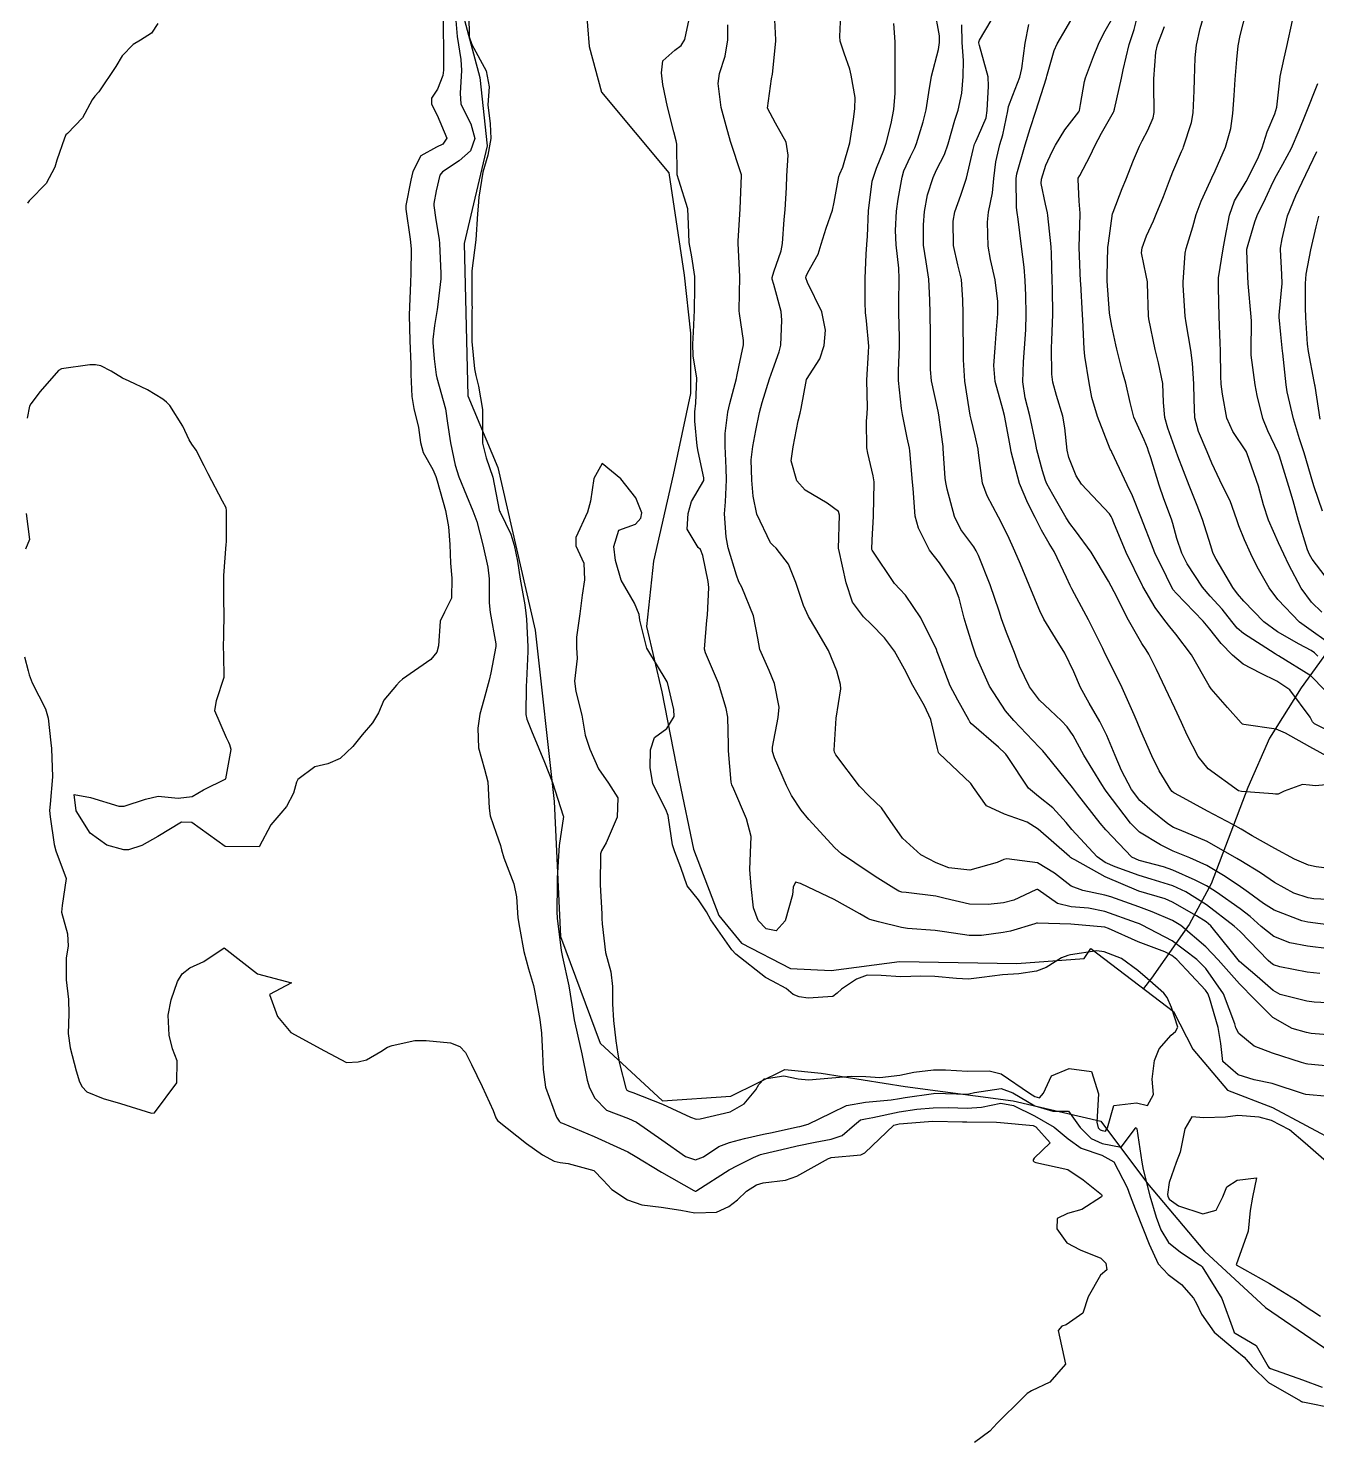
# Model space of a CAD drawing. Header units: metres. Extents: x 292545 to 299085, y 7450245 to 7463078.
# Drawn here: x 296220.5 to 296296.6, y 7461694 to 7461777.4 of the extents above; entities that cross this region are included whole.
import ezdxf

# ---------------------------------------------------------------- set-up
doc = ezdxf.new("R2010")
doc.units = ezdxf.units.M
for name, color, linetype in [('Curvas de Nivel 1m', 11, 'Continuous'), ('Curvas de Nivel 5m', 15, 'Continuous'), ('Hidrografia', 140, 'Continuous'), ('Vias Primárias', 230, 'Continuous')]:
    doc.layers.add(name, color=color, linetype=linetype)

msp = doc.modelspace()

# ---------------------------------------------------------------- linework, layer by layer
at = {"layer": 'Curvas de Nivel 1m', "flags": 128}
for points, elevation in [([(296244.975, 7461778.693), (296244.99, 7461776.967), (296245, 7461776.645), (296245.008, 7461774.966), (296244.962, 7461774.655), (296244.642, 7461773.859), (296244.295, 7461773.315), (296244.284, 7461772.973), (296244.623, 7461772.317), (296245.197, 7461770.964), (296244.97, 7461770.595), (296244.597, 7461770.42), (296243.665, 7461769.911), (296243.186, 7461768.984), (296243.081, 7461768.481), (296242.784, 7461766.988), (296242.779, 7461766.769), (296243.04, 7461764.985), (296243.084, 7461764.428), (296243.08, 7461762.984), (296243.059, 7461762.433), (296242.986, 7461760.985), (296242.976, 7461760.495), (296243.011, 7461758.992), (296243.067, 7461757.609), (296243.082, 7461756.99), (296243.13, 7461755.689), (296243.252, 7461754.988), (296243.522, 7461753.868), (296243.651, 7461752.981), (296243.806, 7461752.398), (296244.377, 7461751.378), (296244.548, 7461750.968), (296244.627, 7461750.709), (296245.111, 7461748.962), (296245.3, 7461747.993), (296245.378, 7461746.959), (296245.421, 7461745.849), (296245.498, 7461744.958), (296245.466, 7461743.777), (296245.055, 7461742.962), (296244.805, 7461742.427), (296244.714, 7461740.965), (296244.614, 7461740.602), (296244.245, 7461740.162), (296242.572, 7461738.995), (296242.394, 7461738.834), (296242.228, 7461738.639), (296241.468, 7461737.754), (296241.157, 7461737.01), (296240.798, 7461736.413), (296240.19, 7461735.714), (296239.882, 7461735.327), (296239.644, 7461735.025), (296238.895, 7461734.309), (296238.167, 7461734.004), (296237.403, 7461733.819), (296236.396, 7461733.068), (296236.311, 7461732.909), (296236.145, 7461732.272), (296235.736, 7461731.475), (296235.389, 7461731.077), (296234.811, 7461730.398), (296234.113, 7461729.09), (296232.113, 7461729.12), (296230.127, 7461730.541), (296229.532, 7461730.551), (296228.118, 7461729.696), (296227.171, 7461729.174), (296226.384, 7461728.911), (296226.109, 7461728.921), (296225.116, 7461729.2), (296224.12, 7461729.911), (296223.307, 7461731.218), (296223.18, 7461732.187), (296224.145, 7461732.013), (296225.824, 7461731.507), (296226.138, 7461731.496), (296227.406, 7461731.909), (296228.147, 7461732.079), (296229.324, 7461731.97), (296230.147, 7461732.07), (296230.82, 7461732.467), (296232.153, 7461733.12), (296232.457, 7461734.838), (296232.383, 7461735.117), (296232.327, 7461735.261), (296232.187, 7461735.533), (296231.502, 7461737.127), (296231.592, 7461737.746), (296232.039, 7461739.122), (296232.051, 7461739.305), (296232, 7461741.123), (296232.016, 7461741.362), (296232.044, 7461743.122), (296232.031, 7461743.368), (296232.027, 7461745.114), (296232.172, 7461746.963), (296232.182, 7461747.112), (296232.186, 7461748.957), (296232.155, 7461749.113), (296231.951, 7461749.514), (296231.091, 7461751.129), (296230.855, 7461751.61), (296230.387, 7461752.522), (296230.132, 7461752.884), (296229.971, 7461753.144), (296229.611, 7461753.941), (296228.844, 7461755.156), (296228.638, 7461755.371), (296228.427, 7461755.531), (296227.512, 7461756.089), (296226.437, 7461756.609), (296226.032, 7461756.78), (296225.36, 7461757.196), (296224.755, 7461757.514), (296224.447, 7461757.572), (296224.102, 7461757.558), (296222.444, 7461757.322), (296222.254, 7461757.233), (296221.182, 7461756.001), (296220.615, 7461755.257), (296220.546, 7461755.134), (296220.41, 7461754.41)], 658), ([(296246.484, 7461778.952), (296246.513, 7461777.124), (296246.528, 7461776.952), (296246.676, 7461776.491), (296247.519, 7461774.937), (296247.706, 7461773.997), (296247.63, 7461772.935), (296247.751, 7461771.798), (296247.801, 7461770.932), (296247.614, 7461769.956), (296247.319, 7461768.939), (296247.095, 7461767.469), (296247.044, 7461766.943), (296247.02, 7461766.479), (296246.914, 7461764.944), (296246.681, 7461763.114), (296246.669, 7461762.948), (296246.685, 7461761.137), (296246.687, 7461760.947), (296246.683, 7461760.754), (296246.67, 7461758.947), (296246.832, 7461757.33), (296246.908, 7461756.943), (296247.062, 7461756.312), (296247.312, 7461754.937), (296247.311, 7461753.845), (296247.312, 7461752.936), (296247.53, 7461752.079), (296247.925, 7461750.927), (296248.295, 7461748.979), (296248.309, 7461748.93), (296248.342, 7461748.858), (296248.971, 7461747.562), (296249.184, 7461746.917), (296249.367, 7461745.968), (296249.534, 7461744.912), (296249.801, 7461743.386), (296249.874, 7461742.906), (296249.905, 7461742.541), (296249.984, 7461740.904), (296249.984, 7461740.638), (296249.905, 7461738.905), (296249.892, 7461738.578), (296249.873, 7461736.905), (296249.923, 7461736.627), (296250.193, 7461735.948), (296250.641, 7461734.895), (296250.976, 7461734.087), (296251.435, 7461732.887), (296252.08, 7461730.934), (296252.085, 7461730.88), (296251.834, 7461729.165), (296251.813, 7461728.883), (296251.725, 7461727.247), (296251.712, 7461726.884), (296251.689, 7461725.262), (296251.712, 7461724.884), (296251.952, 7461722.963), (296251.966, 7461722.881), (296252.03, 7461722.573), (296252.412, 7461720.876), (296252.493, 7461720.391), (296252.727, 7461718.873), (296252.938, 7461717.91), (296253.182, 7461716.868), (296253.493, 7461715.319), (296253.634, 7461714.863), (296253.937, 7461714.248), (296254.628, 7461713.548), (296255.925, 7461713.038), (296256.407, 7461712.825), (296257.907, 7461711.778), (296259.305, 7461710.796), (296259.891, 7461710.612), (296260.368, 7461710.783), (296261.271, 7461711.4), (296261.906, 7461711.636), (296262.793, 7461711.868), (296263.914, 7461712.122), (296264.424, 7461712.227), (296265.92, 7461712.552), (296266.058, 7461712.581), (296266.536, 7461712.711), (296267.93, 7461713.386), (296268.807, 7461713.808), (296269.936, 7461714.018), (296271.44, 7461714.149), (296271.937, 7461714.229), (296272.284, 7461714.29), (296273.942, 7461714.533), (296274.024, 7461714.537), (296275.941, 7461714.484), (296276.044, 7461714.496), (296276.378, 7461714.593), (296277.946, 7461714.829), (296278.633, 7461714.563), (296279.932, 7461713.794), (296280.991, 7461713.475), (296281.927, 7461713.471), (296282.62, 7461712.519), (296283.265, 7461711.869), (296283.904, 7461711.569), (296285.027, 7461711.364), (296285.873, 7461712.48), (296285.888, 7461712.506), (296285.913, 7461712.508), (296285.945, 7461712.48), (296285.964, 7461712.428), (296286.254, 7461710.476), (296286.332, 7461710.032), (296286.723, 7461708.471), (296287.109, 7461707.213), (296287.386, 7461706.465), (296287.836, 7461705.727), (296288.532, 7461705.152), (296289.642, 7461704.433), (296289.748, 7461704.357), (296289.822, 7461704.291), (296290.985, 7461702.418), (296291.669, 7461700.517), (296291.719, 7461700.411), (296291.773, 7461700.372), (296293.005, 7461699.637), (296293.711, 7461698.39), (296293.752, 7461698.337), (296293.853, 7461698.287), (296295.742, 7461697.612), (296296.904, 7461697.179)], 656), ([(296297.979, 7461717.935), (296296.261, 7461718.076), (296295.981, 7461718.129), (296295.147, 7461718.368), (296293.992, 7461719.016), (296292.61, 7461720.401), (296292.319, 7461720.709), (296292.019, 7461721.008), (296290.769, 7461722.423), (296290.044, 7461723.195), (296288.556, 7461724.445), (296288.066, 7461724.739), (296286.865, 7461725.262), (296286.074, 7461725.545), (296284.435, 7461726.141), (296284.08, 7461726.241), (296282.777, 7461726.513), (296282.085, 7461726.77), (296281.093, 7461727.535), (296280.099, 7461728.147), (296278.281, 7461728.388), (296278.101, 7461728.353), (296277.702, 7461728.179), (296276.094, 7461727.713), (296274.862, 7461727.846), (296274.098, 7461728.141), (296273.193, 7461728.629), (296272.118, 7461729.617), (296271.391, 7461730.651), (296270.872, 7461731.391), (296270.147, 7461732.083), (296269.573, 7461732.676), (296268.18, 7461734.526), (296268.094, 7461734.691), (296268.076, 7461734.799), (296268.203, 7461736.69), (296268.474, 7461738.434), (296268.461, 7461738.688), (296268.235, 7461739.487), (296267.74, 7461740.695), (296267.005, 7461741.963), (296266.561, 7461742.707), (296266.279, 7461743.347), (296265.937, 7461744.363), (296265.821, 7461744.717), (296265.374, 7461745.784), (296264.664, 7461746.735), (296264.474, 7461746.888), (296264.326, 7461747.062), (296263.519, 7461748.748), (296263.299, 7461749.81), (296263.215, 7461750.752), (296263.179, 7461751.958), (296263.275, 7461752.751), (296263.461, 7461753.691), (296263.676, 7461754.747), (296263.83, 7461755.338), (296264.261, 7461756.733), (296264.449, 7461757.291), (296264.841, 7461758.344), (296264.922, 7461758.725), (296264.997, 7461760.206), (296264.942, 7461760.725), (296264.507, 7461762.305), (296264.411, 7461762.631), (296264.411, 7461762.732), (296264.516, 7461763.06), (296264.95, 7461764.304), (296265.03, 7461764.725), (296265.122, 7461766.157), (296265.182, 7461766.724), (296265.265, 7461768.034), (296265.28, 7461768.723), (296265.355, 7461769.962), (296265.245, 7461770.724), (296264.619, 7461771.834), (296264.148, 7461772.737), (296264.371, 7461774.455), (296264.434, 7461774.733), (296264.633, 7461776.691), (296264.634, 7461776.731), (296264.639, 7461776.765), (296264.544, 7461778.732)], 658), ([(296298.005, 7461719.835), (296296.443, 7461719.919), (296296.007, 7461719.983), (296294.422, 7461720.376), (296294.015, 7461720.605), (296293.066, 7461721.437), (296292.032, 7461722.317), (296291.94, 7461722.411), (296291.544, 7461722.911), (296290.325, 7461724.427), (296290.065, 7461724.656), (296289.483, 7461725.022), (296288.077, 7461725.835), (296287.644, 7461726.022), (296286.083, 7461726.48), (296284.091, 7461727.332), (296282.298, 7461728.321), (296282.102, 7461728.425), (296282.046, 7461728.465), (296281.981, 7461728.522), (296280.127, 7461730.142), (296279.475, 7461730.557), (296278.138, 7461731.032), (296277.071, 7461731.515), (296276.303, 7461732.598), (296276.156, 7461732.828), (296274.269, 7461734.619), (296274.237, 7461734.672), (296274.186, 7461734.896), (296273.785, 7461736.624), (296273.414, 7461737.424), (296272.729, 7461738.635), (296272.237, 7461739.594), (296271.647, 7461740.649), (296271.045, 7461741.443), (296270.269, 7461742.245), (296269.812, 7461742.675), (296269.159, 7461743.555), (296268.784, 7461744.683), (296268.35, 7461746.662), (296268.345, 7461746.69), (296268.344, 7461746.71), (296268.401, 7461748.689), (296268.346, 7461748.896), (296267.664, 7461749.387), (296266.365, 7461750.173), (296265.869, 7461750.718), (296265.55, 7461751.888), (296265.65, 7461752.721), (296265.959, 7461754.267), (296266.072, 7461754.715), (296266.138, 7461754.992), (296266.443, 7461756.71), (296267.234, 7461757.923), (296267.493, 7461758.7), (296267.564, 7461759.607), (296267.359, 7461760.701), (296266.509, 7461762.439), (296266.416, 7461762.711), (296266.423, 7461762.802), (296266.516, 7461763.027), (296267.128, 7461764.103), (296267.306, 7461764.702), (296267.611, 7461765.636), (296267.979, 7461766.696), (296268.085, 7461767.178), (296268.362, 7461768.692), (296268.418, 7461768.858), (296268.588, 7461769.242), (296269.002, 7461770.684), (296269.218, 7461772.087), (296269.303, 7461772.68), (296269.32, 7461773.36), (296269.095, 7461774.683), (296269.003, 7461775.032), (296268.666, 7461775.981), (296268.441, 7461776.692), (296268.41, 7461776.96), (296268.501, 7461778.692)], 659), ([(296297.316, 7461723.075), (296296.046, 7461723.23), (296294.997, 7461723.422), (296294.054, 7461723.792), (296293.301, 7461724.391), (296292.657, 7461724.989), (296292.073, 7461725.432), (296290.669, 7461726.424), (296290.086, 7461726.784), (296289.407, 7461727.12), (296288.096, 7461727.714), (296287.544, 7461727.905), (296286.101, 7461728.285), (296285.675, 7461728.484), (296284.127, 7461730.093), (296283.794, 7461730.503), (296282.458, 7461732.209), (296282.212, 7461732.519), (296282.154, 7461732.598), (296280.583, 7461734.544), (296280.4, 7461734.761), (296280.187, 7461734.991), (296278.69, 7461736.565), (296278.209, 7461737.133), (296277.267, 7461738.58), (296276.471, 7461740.366), (296276.39, 7461740.589), (296276.257, 7461741.012), (296275.884, 7461742.211), (296275.764, 7461742.598), (296275.458, 7461743.776), (296275.159, 7461744.607), (296274.312, 7461745.864), (296273.703, 7461746.626), (296273.056, 7461747.912), (296272.87, 7461748.635), (296272.74, 7461750.264), (296272.717, 7461750.637), (296272.544, 7461752.486), (296272.524, 7461752.639), (296272.399, 7461753.255), (296272.121, 7461754.643), (296272.065, 7461754.996), (296271.883, 7461756.646), (296271.88, 7461757.214), (296271.94, 7461758.645), (296271.934, 7461759.179), (296271.907, 7461760.646), (296271.91, 7461761.227), (296271.918, 7461762.646), (296271.893, 7461763.272), (296271.748, 7461764.648), (296271.699, 7461765.496), (296271.766, 7461766.648), (296271.859, 7461767.359), (296272.091, 7461768.645), (296272.206, 7461769.025), (296272.595, 7461769.879), (296272.849, 7461770.389), (296272.953, 7461770.637), (296273.338, 7461771.917), (296273.507, 7461772.627), (296273.678, 7461773.659), (296273.839, 7461774.622), (296274.241, 7461776.188), (296274.309, 7461776.615), (296274.294, 7461777.001), (296274.012, 7461778.62)], 661), ([(296297.403, 7461734.342), (296296.183, 7461735.002), (296294.752, 7461735.817), (296294.198, 7461736.049), (296292.282, 7461736.328), (296292.202, 7461736.351), (296292.122, 7461736.411), (296291.312, 7461737.319), (296290.345, 7461738.429), (296290.226, 7461738.607), (296289.186, 7461740.441), (296288.265, 7461741.656), (296287.911, 7461742.097), (296287.624, 7461742.46), (296287.045, 7461743.233), (296286.309, 7461744.48), (296286.293, 7461744.516), (296285.338, 7461746.49), (296284.607, 7461748.23), (296284.503, 7461748.498), (296284.453, 7461748.607), (296284.346, 7461748.767), (296282.695, 7461750.517), (296282.378, 7461751.016), (296281.952, 7461752.09), (296281.854, 7461752.528), (296281.717, 7461753.841), (296281.585, 7461754.532), (296281.22, 7461755.749), (296281, 7461756.542), (296280.931, 7461757.026), (296280.924, 7461758.543), (296280.942, 7461759.017), (296280.994, 7461760.542), (296280.975, 7461762.066), (296280.963, 7461762.536), (296280.925, 7461764.14), (296280.9, 7461764.536), (296280.701, 7461766.398), (296280.683, 7461766.539), (296280.568, 7461767.067), (296280.312, 7461768.275), (296280.323, 7461768.544), (296280.591, 7461769.355), (296280.969, 7461770.167), (296281.159, 7461770.534), (296281.701, 7461771.445), (296282.535, 7461772.521), (296282.567, 7461772.587), (296282.637, 7461772.942), (296282.871, 7461774.297), (296282.933, 7461774.517), (296283.401, 7461775.777), (296283.695, 7461776.51), (296284.021, 7461777.168), (296284.701, 7461778.363)], 666), ([(296298.19, 7461735.492), (296296.453, 7461736.356), (296296.331, 7461736.485), (296296.207, 7461736.75), (296294.99, 7461738.372), (296294.231, 7461738.886), (296293.276, 7461739.351), (296292.245, 7461739.887), (296291.62, 7461740.409), (296290.952, 7461741.112), (296290.268, 7461741.96), (296289.884, 7461742.434), (296288.289, 7461744.071), (296288.114, 7461744.276), (296288.006, 7461744.454), (296287.704, 7461745.057), (296287.029, 7461746.469), (296286.826, 7461746.971), (296286.34, 7461748.236), (296286.244, 7461748.481), (296285.702, 7461749.826), (296285.394, 7461750.485), (296284.479, 7461752.411), (296284.438, 7461752.499), (296284.424, 7461752.53), (296284.394, 7461752.59), (296283.637, 7461754.508), (296283.306, 7461755.635), (296283.141, 7461756.513), (296282.889, 7461758.085), (296282.841, 7461758.516), (296282.773, 7461760.224), (296282.757, 7461760.517), (296282.649, 7461762.38), (296282.642, 7461762.519), (296282.552, 7461764.501), (296282.552, 7461764.52), (296282.607, 7461766.465), (296282.606, 7461766.519), (296282.564, 7461767.228), (296282.486, 7461768.521), (296282.505, 7461768.6), (296282.585, 7461768.748), (296283.202, 7461769.909), (296283.475, 7461770.511), (296283.869, 7461771.253), (296284.587, 7461772.5), (296284.6, 7461772.534), (296284.635, 7461772.661), (296285.052, 7461774.494), (296285.15, 7461774.985), (296285.516, 7461776.487), (296285.797, 7461777.373), (296286.089, 7461778.479)], 667), ([(296296.653, 7461740.354), (296296.448, 7461740.551), (296296.256, 7461740.689), (296295.553, 7461741.074), (296294.267, 7461741.795), (296293.456, 7461742.388), (296292.285, 7461743.602), (296291.915, 7461744.032), (296291.635, 7461744.41), (296290.648, 7461746.095), (296290.48, 7461746.428), (296290.436, 7461746.541), (296290.327, 7461746.882), (296289.839, 7461748.435), (296289.527, 7461749.263), (296289.044, 7461750.443), (296288.389, 7461752.176), (296288.292, 7461752.451), (296287.784, 7461753.834), (296287.614, 7461754.458), (296287.538, 7461755.347), (296287.495, 7461756.459), (296287.236, 7461757.682), (296287.037, 7461758.464), (296286.665, 7461760.284), (296286.647, 7461760.468), (296286.599, 7461762.382), (296286.592, 7461762.469), (296286.517, 7461762.851), (296286.246, 7461764.19), (296286.268, 7461764.474), (296286.54, 7461765.197), (296286.943, 7461766.072), (296287.107, 7461766.464), (296287.527, 7461767.502), (296287.888, 7461768.457), (296288.082, 7461768.961), (296288.6, 7461770.163), (296288.69, 7461770.361), (296288.726, 7461770.449), (296289.183, 7461771.886), (296289.283, 7461772.444), (296289.342, 7461773.747), (296289.364, 7461774.443), (296289.411, 7461775.697), (296289.491, 7461776.442), (296289.702, 7461777.426), (296290.005, 7461778.43)], 669), ([(296228.132, 7461777.722), (296227.761, 7461777.169), (296227.103, 7461776.749), (296226.673, 7461776.496), (296226.022, 7461775.83), (296225.635, 7461775.195), (296224.638, 7461773.689), (296224.414, 7461773.434), (296224.256, 7461773.214), (296223.676, 7461772.166), (296222.784, 7461771.228), (296222.695, 7461771.146), (296222.609, 7461770.964), (296222.168, 7461769.655), (296222.034, 7461769.235), (296221.539, 7461768.274), (296220.563, 7461767.301), (296220.516, 7461767.251), (296220.432, 7461767.122)], 659), ([(296245.74, 7461777.912), (296245.804, 7461776.959), (296246.02, 7461775.599), (296246.073, 7461774.956), (296245.98, 7461773.616), (296246.035, 7461772.956), (296246.616, 7461771.812), (296246.857, 7461770.946), (296246.595, 7461770.199), (296245.934, 7461769.612), (296244.947, 7461768.966), (296244.781, 7461768.768), (296244.572, 7461767.845), (296244.438, 7461767.098), (296244.434, 7461766.971), (296244.55, 7461766.135), (296244.741, 7461764.968), (296244.762, 7461764.737), (296244.842, 7461762.967), (296244.835, 7461762.641), (296244.642, 7461760.969), (296244.621, 7461760.838), (296244.477, 7461759.887), (296244.373, 7461759.062), (296244.368, 7461758.971), (296244.375, 7461758.884), (296244.452, 7461757.914), (296244.564, 7461756.969), (296244.6, 7461756.809), (296245.118, 7461754.963), (296245.243, 7461754.129), (296245.417, 7461752.96), (296245.699, 7461751.638), (296245.907, 7461750.955), (296246.356, 7461749.843), (296246.742, 7461748.946), (296246.968, 7461748.313), (296247.333, 7461746.94), (296247.629, 7461745.617), (296247.699, 7461744.936), (296247.707, 7461743.511), (296247.765, 7461742.935), (296248.095, 7461741.091), (296248.098, 7461740.932), (296247.789, 7461739.382), (296247.703, 7461738.935), (296247.381, 7461737.773), (296247.153, 7461736.941), (296247.036, 7461736.1), (296247.072, 7461734.941), (296247.417, 7461733.684), (296247.618, 7461732.935), (296247.695, 7461731.377), (296247.752, 7461730.934), (296248.123, 7461729.899), (296248.369, 7461729.18), (296248.426, 7461728.925), (296248.574, 7461728.455), (296249.16, 7461726.914), (296249.309, 7461726.145), (296249.402, 7461724.91), (296249.484, 7461724.336), (296249.753, 7461722.904), (296250.028, 7461721.881), (296250.317, 7461720.897), (296250.401, 7461720.505), (296250.688, 7461718.893), (296250.789, 7461718.083), (296250.851, 7461716.891), (296250.898, 7461715.946), (296251.035, 7461714.889), (296251.677, 7461713.131), (296251.835, 7461712.881), (296251.922, 7461712.811), (296252.034, 7461712.766), (296253.91, 7461711.981), (296255.462, 7461711.274), (296255.897, 7461711.072), (296256.327, 7461710.826), (296257.884, 7461709.873), (296259.788, 7461708.791), (296259.872, 7461708.755), (296259.907, 7461708.755), (296259.96, 7461708.789), (296261.885, 7461710.007), (296262.367, 7461710.276), (296263.309, 7461710.746), (296263.721, 7461710.916), (296263.896, 7461710.965), (296265.327, 7461711.3), (296265.904, 7461711.426), (296266.955, 7461711.657), (296267.91, 7461711.826), (296268.557, 7461712.04), (296269.274, 7461712.676), (296269.632, 7461712.967), (296269.927, 7461713.036), (296270.367, 7461713.103), (296271.925, 7461713.443), (296272.962, 7461713.596), (296273.929, 7461713.677), (296274.844, 7461713.696), (296275.929, 7461713.662), (296276.793, 7461713.724), (296277.934, 7461713.956), (296278.674, 7461713.821), (296279.923, 7461713.213), (296281.073, 7461712.538), (296281.906, 7461711.838), (296282.681, 7461711.298), (296283.897, 7461710.89), (296284.593, 7461710.493), (296285.392, 7461708.97), (296285.56, 7461708.483), (296285.861, 7461707.708), (296286.35, 7461706.475), (296286.684, 7461705.622), (296287.226, 7461704.466), (296287.817, 7461703.827), (296288.602, 7461703.239), (296289.304, 7461702.437), (296289.477, 7461702.114), (296289.789, 7461701.491), (296290.528, 7461700.422), (296291.763, 7461699.38), (296292.308, 7461698.954), (296292.766, 7461698.4), (296293.739, 7461697.461), (296295.637, 7461696.361), (296295.69, 7461696.328), (296295.722, 7461696.318), (296295.776, 7461696.306), (296297.719, 7461695.912)], 657), ([(296297.257, 7461714.347), (296295.944, 7461714.469), (296295.804, 7461714.502), (296293.95, 7461715.112), (296292.897, 7461715.34), (296291.955, 7461715.633), (296291.034, 7461716.419), (296290.916, 7461717.478), (296290.765, 7461718.422), (296290.257, 7461720.18), (296290.161, 7461720.429), (296290.015, 7461720.63), (296288.324, 7461722.447), (296288.036, 7461722.681), (296287.612, 7461722.884), (296286.048, 7461723.481), (296284.283, 7461724.275), (296284.061, 7461724.346), (296282.063, 7461724.52), (296280.093, 7461724.58), (296280.063, 7461724.582), (296280.034, 7461724.579), (296279.929, 7461724.551), (296278.501, 7461724.121), (296278.055, 7461724.029), (296276.779, 7461723.862), (296276.052, 7461723.854), (296274.603, 7461724.066), (296274.056, 7461724.149), (296272.418, 7461724.276), (296272.058, 7461724.331), (296270.703, 7461724.66), (296270.197, 7461724.801), (296270.065, 7461724.864), (296269.596, 7461725.147), (296268.076, 7461725.982), (296266.554, 7461726.705), (296266.086, 7461726.933), (296265.793, 7461727.008), (296265.665, 7461726.716), (296265.617, 7461726.255), (296265.196, 7461724.723), (296264.657, 7461724.128), (296264.056, 7461724.255), (296263.596, 7461724.745), (296263.32, 7461725.498), (296263.172, 7461726.749), (296263.099, 7461727.749), (296263.142, 7461728.75), (296263.17, 7461729.702), (296262.911, 7461730.752), (296262.15, 7461732.51), (296262.041, 7461732.761), (296262.005, 7461732.911), (296261.834, 7461734.763), (296261.832, 7461735.118), (296261.791, 7461736.764), (296261.71, 7461737.263), (296261.248, 7461738.77), (296260.478, 7461740.549), (296260.427, 7461740.778), (296260.567, 7461742.48), (296260.596, 7461742.777), (296260.668, 7461744.406), (296260.628, 7461744.777), (296260.318, 7461746.307), (296260.193, 7461746.653), (296260.056, 7461746.784), (296259.403, 7461747.863), (296259.451, 7461748.793), (296259.657, 7461749.487), (296260.372, 7461750.737), (296260.384, 7461750.769), (296260.374, 7461750.892), (296260.044, 7461752.439), (296259.997, 7461752.786), (296259.857, 7461754.238), (296259.853, 7461754.788), (296259.911, 7461755.297), (296259.971, 7461756.787), (296259.757, 7461758.092), (296259.724, 7461758.791), (296259.774, 7461759.49), (296259.827, 7461760.79), (296259.846, 7461762.129), (296259.84, 7461762.79), (296259.681, 7461763.949), (296259.507, 7461764.795), (296259.472, 7461765.868), (296259.439, 7461766.791), (296258.9, 7461768.477), (296258.81, 7461768.798), (296258.787, 7461770.612), (296258.75, 7461770.799), (296258.611, 7461771.325), (296258.242, 7461772.806), (296257.966, 7461774.13), (296257.876, 7461774.812), (296257.955, 7461775.52), (296258.673, 7461776.146), (296259.049, 7461776.425), (296259.268, 7461776.794), (296259.509, 7461777.977)], 656), ([(296297.96, 7461716.083), (296296.059, 7461716.262), (296295.962, 7461716.279), (296295.698, 7461716.363), (296293.968, 7461716.911), (296292.896, 7461717.32), (296291.98, 7461718.076), (296291.817, 7461718.412), (296291.752, 7461718.647), (296291.075, 7461720.419), (296290.028, 7461721.907), (296289.508, 7461722.435), (296288.049, 7461723.551), (296286.269, 7461724.477), (296286.123, 7461724.538), (296286.064, 7461724.558), (296285.939, 7461724.607), (296284.071, 7461725.27), (296283.1, 7461725.482), (296282.073, 7461725.559), (296281.284, 7461725.74), (296280.125, 7461726.549), (296280.103, 7461726.569), (296280.083, 7461726.582), (296280.052, 7461726.582), (296279.987, 7461726.551), (296278.688, 7461725.953), (296278.075, 7461725.793), (296277.176, 7461725.685), (296276.074, 7461725.715), (296274.646, 7461726.046), (296274.078, 7461726.177), (296272.328, 7461726.39), (296272.081, 7461726.423), (296271.91, 7461726.472), (296271.597, 7461726.647), (296270.669, 7461727.242), (296270.092, 7461727.614), (296268.513, 7461728.686), (296268.116, 7461729.032), (296266.592, 7461730.705), (296266.139, 7461731.271), (296265.565, 7461732.136), (296265.256, 7461732.723), (296264.563, 7461734.349), (296264.433, 7461734.736), (296264.43, 7461734.981), (296264.777, 7461736.731), (296264.823, 7461737.345), (296264.561, 7461738.735), (296264.234, 7461739.503), (296263.695, 7461740.746), (296263.581, 7461741.426), (296263.318, 7461742.75), (296262.627, 7461744.428), (296262.456, 7461744.758), (296262.307, 7461745.136), (296261.825, 7461746.765), (296261.694, 7461747.402), (296261.611, 7461748.767), (296261.655, 7461749.465), (296261.711, 7461750.767), (296261.692, 7461751.455), (296261.634, 7461752.768), (296261.651, 7461753.516), (296261.804, 7461754.766), (296261.908, 7461755.278), (296262.303, 7461756.761), (296262.332, 7461756.873), (296262.45, 7461757.444), (296262.716, 7461758.756), (296262.722, 7461759.013), (296262.49, 7461760.598), (296262.467, 7461760.76), (296262.464, 7461760.79), (296262.513, 7461762.76), (296262.408, 7461764.761), (296262.411, 7461764.885), (296262.533, 7461766.76), (296262.534, 7461766.79), (296262.573, 7461767.77), (296262.61, 7461768.76), (296262.608, 7461768.784), (296262.584, 7461768.851), (296261.965, 7461770.766), (296261.697, 7461771.689), (296261.41, 7461772.772), (296261.232, 7461774.19), (296261.312, 7461774.773), (296261.633, 7461775.806), (296261.796, 7461776.769), (296261.794, 7461777.661)], 657), ([(296298.011, 7461724.393), (296296.066, 7461724.655), (296295.699, 7461724.732), (296294.073, 7461725.346), (296293.437, 7461725.75), (296292.549, 7461726.403), (296292.276, 7461726.599), (296292.086, 7461726.73), (296291.173, 7461727.338), (296290.099, 7461727.996), (296289.093, 7461728.44), (296288.109, 7461728.844), (296287.359, 7461729.217), (296286.125, 7461729.963), (296285.585, 7461730.485), (296284.152, 7461732.384), (296284.067, 7461732.501), (296283.89, 7461732.769), (296282.834, 7461734.513), (296282.194, 7461735.664), (296281.851, 7461736.176), (296281.517, 7461736.53), (296280.832, 7461737.163), (296280.215, 7461737.768), (296279.611, 7461738.556), (296279.038, 7461739.765), (296278.736, 7461740.565), (296278.265, 7461741.753), (296277.972, 7461742.573), (296277.827, 7461743.025), (296277.296, 7461744.58), (296276.601, 7461746.305), (296276.464, 7461746.589), (296276.325, 7461746.807), (296275.569, 7461747.835), (296275.197, 7461748.607), (296274.766, 7461750.215), (296274.676, 7461750.615), (296274.641, 7461750.882), (296274.529, 7461752.618), (296274.513, 7461752.737), (296274.403, 7461753.593), (296274.255, 7461754.622), (296274.217, 7461754.821), (296273.828, 7461756.626), (296273.778, 7461757.299), (296273.773, 7461758.627), (296273.764, 7461759.333), (296273.747, 7461760.627), (296273.735, 7461761.387), (296273.666, 7461762.628), (296273.509, 7461763.644), (296273.363, 7461764.632), (296273.35, 7461765.833), (296273.416, 7461766.631), (296273.591, 7461767.612), (296273.924, 7461768.627), (296274.135, 7461769.077), (296274.597, 7461769.993), (296274.821, 7461770.617), (296275.21, 7461772.018), (296275.403, 7461772.602), (296275.623, 7461773.62), (296275.695, 7461774.6), (296275.719, 7461775.542), (296275.64, 7461776.6), (296275.63, 7461777.659)], 662), ([(296298.079, 7461725.944), (296296.408, 7461726.028), (296296.08, 7461726.086), (296295.237, 7461726.368), (296294.089, 7461726.988), (296293.263, 7461727.561), (296292.102, 7461728.27), (296291.868, 7461728.412), (296290.118, 7461729.419), (296288.474, 7461730.1), (296288.13, 7461730.243), (296287.79, 7461730.455), (296286.869, 7461731.197), (296286.147, 7461731.842), (296285.64, 7461732.485), (296285.048, 7461733.613), (296284.678, 7461734.495), (296284.195, 7461735.668), (296283.779, 7461736.504), (296283.151, 7461737.573), (296282.639, 7461738.516), (296282.237, 7461739.44), (296281.707, 7461740.528), (296281.157, 7461741.431), (296280.47, 7461742.547), (296280.399, 7461742.673), (296280.277, 7461742.945), (296279.603, 7461744.557), (296279.083, 7461745.79), (296278.752, 7461746.566), (296278.332, 7461747.489), (296277.785, 7461748.576), (296277.122, 7461749.822), (296276.846, 7461750.585), (296276.617, 7461752.362), (296276.587, 7461752.588), (296276.401, 7461753.372), (296276.174, 7461754.357), (296276.125, 7461754.594), (296276.052, 7461754.962), (296275.8, 7461756.6), (296275.725, 7461757.871), (296275.721, 7461758.601), (296275.711, 7461759.837), (296275.697, 7461760.602), (296275.686, 7461761.411), (296275.602, 7461762.604), (296275.384, 7461763.47), (296275.124, 7461764.611), (296275.104, 7461766.063), (296275.206, 7461766.61), (296275.56, 7461767.592), (296275.903, 7461768.6), (296276.293, 7461770.287), (296276.377, 7461770.593), (296276.442, 7461770.755), (296276.611, 7461771.112), (296277.054, 7461772.158), (296277.129, 7461772.585), (296277.197, 7461774.035), (296277.177, 7461774.585), (296276.671, 7461776.437), (296276.635, 7461776.59), (296276.635, 7461776.629), (296276.675, 7461776.741), (296277.365, 7461777.911)], 663), ([(296298.097, 7461727.72), (296296.549, 7461727.905), (296296.099, 7461728.016), (296295.282, 7461728.368), (296294.112, 7461729.001), (296292.771, 7461729.752), (296292.129, 7461730.129), (296291.629, 7461730.415), (296290.141, 7461731.21), (296288.486, 7461732.11), (296288.151, 7461732.293), (296288.057, 7461732.356), (296287.964, 7461732.453), (296287.288, 7461733.587), (296286.849, 7461734.47), (296286.195, 7461735.946), (296285.974, 7461736.482), (296285.801, 7461736.89), (296285.088, 7461738.491), (296284.248, 7461740.201), (296284.099, 7461740.502), (296283.951, 7461740.808), (296283.109, 7461742.512), (296282.288, 7461744.041), (296282.114, 7461744.345), (296282.025, 7461744.524), (296281.815, 7461745.013), (296281.072, 7461746.539), (296280.792, 7461747.007), (296280.335, 7461747.804), (296279.954, 7461748.554), (296279.513, 7461749.401), (296279.021, 7461750.564), (296278.535, 7461752.425), (296278.51, 7461752.569), (296278.399, 7461753.209), (296278.148, 7461754.573), (296278.042, 7461754.951), (296277.587, 7461756.579), (296277.511, 7461757.521), (296277.595, 7461758.579), (296277.657, 7461759.392), (296277.744, 7461760.577), (296277.754, 7461761.317), (296277.599, 7461762.579), (296277.312, 7461763.796), (296277.178, 7461764.584), (296277.136, 7461766.003), (296277.197, 7461766.584), (296277.429, 7461767.727), (296277.518, 7461768.581), (296277.622, 7461769.55), (296277.871, 7461770.577), (296278.039, 7461771.149), (296278.333, 7461772.573), (296278.388, 7461772.82), (296278.642, 7461773.503), (296279.047, 7461774.564), (296279.164, 7461775.069), (296279.356, 7461776.56), (296279.585, 7461777.662)], 664), ([(296297.067, 7461738.347), (296296.236, 7461739.205), (296294.332, 7461740.379), (296294.253, 7461740.424), (296294.139, 7461740.497), (296292.266, 7461741.691), (296291.881, 7461742.018), (296291.564, 7461742.411), (296290.998, 7461743.137), (296290.288, 7461743.903), (296289.835, 7461744.435), (296288.939, 7461745.818), (296288.62, 7461746.447), (296288.332, 7461747.31), (296288.091, 7461748.204), (296288.01, 7461748.455), (296287.553, 7461749.66), (296287.279, 7461750.461), (296286.78, 7461752.073), (296286.653, 7461752.467), (296286.586, 7461752.659), (296286.4, 7461753.138), (296285.972, 7461754.04), (296285.783, 7461754.479), (296285.569, 7461755.34), (296285.315, 7461756.487), (296285.122, 7461757.162), (296284.774, 7461758.495), (296284.717, 7461758.747), (296284.476, 7461759.844), (296284.359, 7461760.501), (296284.345, 7461760.642), (296284.204, 7461762.503), (296284.199, 7461762.82), (296284.256, 7461764.503), (296284.281, 7461764.757), (296284.532, 7461766.5), (296284.535, 7461766.519), (296284.554, 7461766.578), (296285.092, 7461767.975), (296285.307, 7461768.489), (296285.765, 7461769.653), (296286.109, 7461770.477), (296286.282, 7461770.801), (296286.617, 7461771.439), (296286.933, 7461772.162), (296286.994, 7461772.466), (296286.97, 7461774.147), (296286.975, 7461774.467), (296287.089, 7461776.046), (296287.181, 7461776.465), (296287.588, 7461777.562)], 668), ([(296296.889, 7461742.961), (296296.285, 7461743.556), (296295.661, 7461744.366), (296294.937, 7461745.75), (296294.65, 7461746.377), (296294.33, 7461747.046), (296293.732, 7461748.386), (296293.448, 7461749.293), (296293.15, 7461750.392), (296292.486, 7461752.305), (296292.449, 7461752.399), (296292.431, 7461752.438), (296292.394, 7461752.495), (296291.623, 7461753.63), (296291.279, 7461754.417), (296291.023, 7461755.832), (296290.951, 7461756.422), (296290.914, 7461756.889), (296290.896, 7461758.424), (296290.887, 7461758.844), (296290.818, 7461760.425), (296290.79, 7461762.145), (296290.779, 7461762.426), (296290.79, 7461762.7), (296291.071, 7461764.422), (296291.183, 7461765.064), (296291.433, 7461766.417), (296291.727, 7461767.251), (296292.425, 7461768.402), (296292.586, 7461768.691), (296293.144, 7461769.848), (296293.363, 7461770.392), (296293.67, 7461771.336), (296294.121, 7461772.385), (296294.237, 7461772.784), (296294.401, 7461774.383), (296294.436, 7461774.601), (296294.666, 7461775.69), (296294.817, 7461776.378), (296295.163, 7461777.906)], 671), ([(296297.653, 7461744.34), (296296.319, 7461746.079), (296296.159, 7461746.362), (296296.041, 7461746.648), (296295.517, 7461748.368), (296295.189, 7461749.538), (296294.937, 7461750.374), (296294.39, 7461752.167), (296294.312, 7461752.381), (296293.697, 7461753.678), (296293.399, 7461754.39), (296293.065, 7461755.762), (296292.96, 7461756.395), (296292.722, 7461758.136), (296292.708, 7461758.398), (296292.726, 7461760.152), (296292.717, 7461760.398), (296292.533, 7461762.379), (296292.532, 7461762.4), (296292.517, 7461762.76), (296292.457, 7461764.326), (296292.466, 7461764.401), (296292.536, 7461764.671), (296292.934, 7461766.011), (296293.079, 7461766.395), (296293.559, 7461767.399), (296294.024, 7461768.386), (296294.21, 7461768.76), (296294.593, 7461769.422), (296295.098, 7461770.373), (296295.557, 7461771.427), (296295.925, 7461772.361), (296296.651, 7461774.181)], 672), ([(296296.925, 7461748.928), (296296.439, 7461750.359), (296296.367, 7461750.607), (296295.847, 7461752.365), (296295.576, 7461753.194), (296295.214, 7461754.372), (296294.845, 7461755.968), (296294.781, 7461756.377), (296294.591, 7461758.25), (296294.574, 7461758.379), (296294.473, 7461759.358), (296294.367, 7461760.381), (296294.364, 7461760.502), (296294.507, 7461761.97), (296294.541, 7461762.352), (296294.541, 7461762.38), (296294.518, 7461762.896), (296294.449, 7461764.381), (296294.453, 7461764.462), (296294.539, 7461765.014), (296294.867, 7461766.375), (296295.359, 7461767.58), (296295.729, 7461768.363), (296296.601, 7461770.169)], 673), ([(296296.794, 7461754.354), (296296.489, 7461756.312), (296296.485, 7461756.359), (296296.477, 7461756.394), (296296.445, 7461756.575), (296296.102, 7461758.364), (296296.044, 7461758.787), (296295.939, 7461760.365), (296295.931, 7461760.926), (296295.932, 7461762.366), (296295.969, 7461762.915), (296296.246, 7461764.363), (296296.546, 7461765.71), (296296.717, 7461766.348)], 674), ([(296220.346, 7461748.789), (296220.548, 7461747.257), (296220.317, 7461746.683)], 658), ([(296220.244, 7461740.326), (296220.475, 7461739.496), (296220.516, 7461739.256), (296220.703, 7461738.775), (296221.486, 7461737.241), (296221.654, 7461736.695), (296221.808, 7461735.236), (296221.845, 7461734.901), (296221.911, 7461733.234), (296221.756, 7461731.619), (296221.731, 7461731.236), (296221.756, 7461730.863), (296221.992, 7461729.232), (296222.107, 7461728.857), (296222.709, 7461727.231), (296222.47, 7461725.637), (296222.429, 7461725.235), (296222.781, 7461723.96), (296222.823, 7461723.228), (296222.72, 7461722.542), (296222.713, 7461721.229), (296222.857, 7461720.083), (296222.865, 7461719.227), (296222.83, 7461718.076), (296222.948, 7461717.225), (296223.305, 7461715.867), (296223.508, 7461715.217), (296223.647, 7461714.921), (296223.937, 7461714.619), (296224.9, 7461714.234), (296225.93, 7461713.942), (296227.744, 7461713.353), (296227.925, 7461713.39), (296229.256, 7461715.15), (296229.263, 7461716.451), (296229, 7461717.155), (296228.792, 7461717.969), (296228.733, 7461719.153), (296228.913, 7461720.062), (296229.296, 7461721.147), (296229.562, 7461721.602), (296230.025, 7461721.952), (296230.848, 7461722.315), (296232.043, 7461723.12), (296234.02, 7461721.592), (296236.013, 7461721.07), (296234.72, 7461720.369), (296235.191, 7461719.078), (296235.979, 7461718.118), (296237.963, 7461717.05), (296239.276, 7461716.35), (296239.957, 7461716.401), (296240.457, 7461716.516), (296241.295, 7461717.007), (296241.698, 7461717.271), (296241.968, 7461717.362), (296243.307, 7461717.653), (296243.973, 7461717.652), (296245.409, 7461717.52), (296245.968, 7461717.303), (296246.293, 7461716.947), (296246.653, 7461716.246), (296247.291, 7461714.937), (296247.929, 7461713.527), (296248.09, 7461713.093), (296248.199, 7461712.926), (296249.903, 7461711.562), (296250.86, 7461710.895), (296251.54, 7461710.536), (296251.889, 7461710.451), (296252.367, 7461710.396), (296253.884, 7461709.981), (296254.436, 7461709.409), (296254.945, 7461708.844), (296255.864, 7461708.236), (296256.726, 7461707.955), (296257.858, 7461707.807), (296259.02, 7461707.634), (296259.853, 7461707.473), (296261.12, 7461707.505), (296261.859, 7461707.841), (296262.38, 7461708.24), (296262.901, 7461708.75), (296263.488, 7461709.133), (296263.878, 7461709.248), (296265.199, 7461709.407), (296265.882, 7461709.636), (296267.74, 7461710.692), (296267.855, 7461710.729), (296267.894, 7461710.734), (296269.666, 7461710.903), (296269.898, 7461711.01), (296271.603, 7461712.645), (296271.914, 7461712.738), (296273.66, 7461712.88), (296273.917, 7461712.887), (296275.664, 7461712.855), (296275.917, 7461712.844), (296277.666, 7461712.825), (296277.917, 7461712.817), (296279.833, 7461712.632), (296279.914, 7461712.601), (296279.987, 7461712.549), (296280.84, 7461711.604), (296279.894, 7461710.704), (296279.831, 7461710.613), (296279.842, 7461710.551), (296279.892, 7461710.487), (296279.996, 7461710.444), (296281.888, 7461710.042), (296282.787, 7461709.421), (296283.873, 7461708.549), (296283.891, 7461708.5), (296283.899, 7461708.474), (296283.872, 7461708.411), (296282.706, 7461707.671), (296281.857, 7461707.443), (296281.253, 7461707.135), (296281.239, 7461706.536), (296281.835, 7461705.712), (296282.607, 7461705.294), (296283.826, 7461704.795), (296284.127, 7461704.497), (296284.197, 7461704.118), (296283.816, 7461703.786), (296283.082, 7461702.511), (296282.765, 7461701.539), (296281.778, 7461700.856), (296281.536, 7461700.773), (296281.323, 7461700.534), (296281.753, 7461698.53), (296280.812, 7461697.464), (296279.729, 7461696.956), (296279.475, 7461696.804), (296279.225, 7461696.555), (296277.708, 7461695.044), (296277.277, 7461694.584), (296276.379, 7461693.911)], 658)]:
    msp.add_lwpolyline(points, dxfattribs=dict(at, elevation=elevation))
at = {"layer": 'Curvas de Nivel 5m', "flags": 128}
for points, elevation in [([(296298.158, 7461732.849), (296296.509, 7461732.707), (296296.157, 7461732.735), (296295.748, 7461732.773), (296294.668, 7461732.375), (296294.318, 7461732.211), (296294.151, 7461732.207), (296294.002, 7461732.233), (296292.152, 7461732.358), (296291.964, 7461732.412), (296290.166, 7461733.71), (296289.581, 7461734.436), (296288.936, 7461735.698), (296288.597, 7461736.446), (296288.211, 7461737.281), (296287.841, 7461738.077), (296287.663, 7461738.458), (296287.132, 7461739.574), (296286.663, 7461740.474), (296286.505, 7461740.726), (296286.259, 7461741.104), (296285.474, 7461742.488), (296284.618, 7461744.168), (296284.446, 7461744.498), (296284.297, 7461744.781), (296283.268, 7461746.511), (296282.335, 7461747.771), (296282.01, 7461748.195), (296281.794, 7461748.528), (296280.996, 7461749.908), (296280.636, 7461750.546), (296280.558, 7461750.73), (296280.38, 7461751.308), (296280.06, 7461752.553), (296279.973, 7461752.978), (296279.646, 7461754.558), (296279.368, 7461755.622), (296279.224, 7461756.562), (296279.268, 7461757.748), (296279.325, 7461758.561), (296279.398, 7461759.636), (296279.427, 7461760.561), (296279.394, 7461761.667), (296279.359, 7461762.557), (296279.306, 7461763.344), (296279.149, 7461764.561), (296278.949, 7461766.172), (296278.895, 7461766.565), (296278.861, 7461766.861), (296278.828, 7461768.566), (296278.87, 7461768.85), (296279.359, 7461770.559), (296279.651, 7461771.521), (296279.997, 7461772.55), (296280.626, 7461774.514), (296280.634, 7461774.54), (296280.654, 7461774.625), (296281.075, 7461776.129), (296281.249, 7461776.534), (296281.785, 7461777.431), (296282.423, 7461778.523)], 665), ([(296297.152, 7461741.237), (296296.268, 7461741.873), (296295.564, 7461742.367), (296294.286, 7461743.699), (296293.775, 7461744.385), (296293.077, 7461745.627), (296292.704, 7461746.396), (296292.331, 7461747.234), (296291.996, 7461748.062), (296291.875, 7461748.407), (296291.466, 7461749.525), (296291.028, 7461750.42), (296290.383, 7461751.765), (296290.107, 7461752.433), (296289.602, 7461753.635), (296289.384, 7461754.44), (296289.356, 7461755.514), (296289.329, 7461756.441), (296289.241, 7461757.657), (296289.156, 7461758.443), (296288.871, 7461760.054), (296288.816, 7461760.447), (296288.689, 7461762.27), (296288.689, 7461762.448), (296288.819, 7461764.158), (296288.877, 7461764.447), (296289.26, 7461765.729), (296289.465, 7461766.441), (296289.763, 7461767.24), (296290.308, 7461768.433), (296290.398, 7461768.619), (296290.589, 7461769.023), (296291.193, 7461770.421), (296291.507, 7461771.53), (296291.636, 7461772.415), (296291.715, 7461773.486), (296291.775, 7461774.413), (296291.864, 7461775.611), (296291.95, 7461776.411), (296292.067, 7461777.021), (296292.421, 7461778.403)], 670), ([(296296.771, 7461721.607), (296296.026, 7461721.694), (296294.4, 7461722.006), (296294.03, 7461722.132), (296293.885, 7461722.235), (296293.726, 7461722.385), (296292.058, 7461724.086), (296291.702, 7461724.414), (296290.075, 7461725.667), (296288.854, 7461726.442), (296288.086, 7461726.798), (296286.809, 7461727.188), (296286.092, 7461727.4), (296284.678, 7461727.913), (296284.1, 7461728.169), (296283.621, 7461728.505), (296282.127, 7461730.118), (296281.781, 7461730.525), (296281.003, 7461731.399), (296280.148, 7461732.071), (296279.558, 7461732.556), (296278.312, 7461734.437), (296278.225, 7461734.57), (296278.183, 7461734.617), (296277.78, 7461734.981), (296276.201, 7461736.359), (296276.093, 7461736.483), (296276.032, 7461736.593), (296275.377, 7461737.765), (296274.932, 7461738.609), (296274.25, 7461740.412), (296274.174, 7461740.621), (296274.117, 7461740.759), (296273.193, 7461742.631), (296272.286, 7461743.966), (296271.957, 7461744.312), (296271.641, 7461744.647), (296270.322, 7461746.611), (296270.313, 7461746.66), (296270.329, 7461747.234), (296270.396, 7461748.606), (296270.397, 7461748.659), (296270.441, 7461750.59), (296270.438, 7461750.659), (296270.376, 7461751.018), (296270.065, 7461752.34), (296270.006, 7461752.666), (296269.986, 7461754.244), (296270.032, 7461754.666), (296270.045, 7461755.04), (296270.008, 7461756.667), (296270.119, 7461758.325), (296270.126, 7461758.665), (296269.983, 7461760.172), (296269.937, 7461760.668), (296269.91, 7461761.25), (296269.92, 7461762.669), (296269.966, 7461764.107), (296270.007, 7461764.668), (296270.042, 7461765.166), (296270.111, 7461766.667), (296270.335, 7461768.418), (296270.398, 7461768.663), (296270.588, 7461769.184), (296271.009, 7461770.246), (296271.146, 7461770.655), (296271.443, 7461771.829), (296271.599, 7461772.65), (296271.68, 7461773.612), (296271.681, 7461774.65), (296271.677, 7461775.636), (296271.686, 7461776.65), (296271.614, 7461777.726)], 660), ([(296297.33, 7461710.346), (296295.905, 7461711.581), (296294.979, 7461712.369), (296293.921, 7461712.937), (296293.182, 7461713.133), (296291.925, 7461713.233), (296291.205, 7461713.136), (296289.923, 7461713.087), (296289.211, 7461713.15), (296288.788, 7461712.447), (296288.513, 7461711.065), (296288.293, 7461710.454), (296287.881, 7461709.263), (296287.772, 7461708.563), (296287.789, 7461708.461), (296287.87, 7461708.289), (296288.422, 7461707.894), (296289.858, 7461707.422), (296290.657, 7461707.626), (296291.042, 7461708.418), (296291.285, 7461709.01), (296291.883, 7461709.407), (296293.039, 7461709.547), (296292.798, 7461708.396), (296292.65, 7461707.609), (296292.53, 7461706.4), (296291.823, 7461704.41), (296293.807, 7461703.292), (296295.338, 7461702.365), (296295.607, 7461702.178), (296295.79, 7461702.039), (296296.807, 7461701.374)], 655)]:
    msp.add_lwpolyline(points, dxfattribs=dict(at, elevation=elevation))
at = {"layer": 'Curvas de Nivel 5m', "elevation": 655, "flags": 128}
msp.add_lwpolyline([(296287.548, 7461720.457), (296286.736, 7461721.185), (296286.026, 7461721.799), (296285.048, 7461722.49), (296284.039, 7461722.901), (296283.6, 7461722.944), (296282.036, 7461722.712), (296281.887, 7461722.68), (296281.506, 7461722.535), (296280.604, 7461721.967), (296280.025, 7461721.742), (296278.99, 7461721.594), (296278.023, 7461721.537), (296276.809, 7461721.377), (296276.02, 7461721.286), (296275.311, 7461721.316), (296274.021, 7461721.427), (296273.202, 7461721.447), (296272.021, 7461721.41), (296270.857, 7461721.494), (296270.021, 7461721.523), (296269.407, 7461721.288), (296268.524, 7461720.685), (296268.254, 7461720.444), (296268.009, 7461720.257), (296266.553, 7461720.159), (296266.008, 7461720.236), (296265.666, 7461720.372), (296265.241, 7461720.722), (296264.436, 7461721.152), (296264.019, 7461721.381), (296262.274, 7461722.758), (296262.037, 7461723.009), (296260.797, 7461724.779), (296260.532, 7461725.248), (296260.075, 7461725.967), (296259.405, 7461726.797), (296259.028, 7461727.871), (296258.661, 7461728.802), (296258.526, 7461729.213), (296258.288, 7461730.808), (296258.267, 7461730.94), (296258.138, 7461731.306), (296257.375, 7461732.818), (296257.211, 7461733.776), (296257.238, 7461734.819), (296257.463, 7461735.545), (296258.196, 7461736.076), (296258.632, 7461736.804), (296258.609, 7461737.206), (296258.243, 7461738.81), (296258.223, 7461738.847), (296257.01, 7461740.822), (296256.603, 7461742.493), (296256.56, 7461742.827), (296256.283, 7461743.493), (296255.504, 7461744.838), (296255.156, 7461746), (296255.074, 7461746.842), (296255.369, 7461747.803), (296256.336, 7461748.151), (296256.662, 7461748.504), (296256.71, 7461748.826), (296256.356, 7461749.712), (296255.481, 7461750.839), (296254.382, 7461751.74), (296253.89, 7461750.857), (296253.69, 7461749.523), (296253.518, 7461748.862), (296252.829, 7461747.374), (296252.82, 7461746.873), (296253.294, 7461745.847), (296253.327, 7461744.865), (296253.195, 7461743.961), (296253.059, 7461742.868), (296252.859, 7461741.471), (296252.851, 7461740.871), (296252.889, 7461740.228), (296252.737, 7461738.875), (296252.824, 7461738.267), (296253.182, 7461736.87), (296253.367, 7461735.692), (296253.642, 7461734.865), (296254.165, 7461733.697), (296254.753, 7461732.851), (296255.296, 7461731.994), (296255.253, 7461730.843), (296254.603, 7461729.338), (296254.327, 7461728.857), (296254.285, 7461728.682), (296254.267, 7461726.857), (296254.346, 7461725.136), (296254.363, 7461724.855), (296254.371, 7461724.542), (296254.568, 7461722.852), (296254.882, 7461721.708), (296254.98, 7461720.845), (296254.986, 7461719.828), (296255.039, 7461718.844), (296255.183, 7461717.634), (296255.302, 7461716.84), (296255.407, 7461716.288), (296255.765, 7461714.833), (296255.839, 7461714.729), (296255.941, 7461714.672), (296256.194, 7461714.574), (296257.934, 7461713.886), (296259.594, 7461713.126), (296259.925, 7461713.012), (296260.17, 7461713.031), (296261.93, 7461713.438), (296262.773, 7461713.913), (296263.456, 7461714.745), (296263.631, 7461715.058), (296263.949, 7461715.391), (296265.117, 7461715.562), (296265.95, 7461715.383), (296266.563, 7461715.325), (296267.95, 7461715.446), (296269.089, 7461715.541), (296269.952, 7461715.538), (296270.769, 7461715.476), (296271.953, 7461715.612), (296272.793, 7461715.794), (296273.956, 7461715.929), (296274.652, 7461715.917), (296275.955, 7461715.834), (296277.232, 7461715.857), (296277.954, 7461715.684), (296279.629, 7461714.553), (296279.94, 7461714.35), (296280.211, 7461714.275), (296280.454, 7461714.545), (296280.925, 7461715.568), (296281.958, 7461716.003), (296283.274, 7461715.828), (296283.698, 7461714.504), (296283.592, 7461712.831), (296283.682, 7461712.503), (296283.795, 7461712.385), (296283.911, 7461712.331), (296284.114, 7461712.295), (296284.234, 7461712.497), (296284.602, 7461713.824), (296285.935, 7461713.97), (296286.582, 7461713.824), (296286.954, 7461714.465), (296286.861, 7461715.375), (296287.004, 7461716.464), (296287.272, 7461717.162), (296287.986, 7461717.965), (296288.25, 7461718.186), (296288.374, 7461718.446), (296288.005, 7461719.614), (296287.746, 7461720.189)], close=True, dxfattribs=at)
at = {"layer": 'Hidrografia'}
for points in [[(296253.31, 7461780.053), (296253.612, 7461776.38), (296254.335, 7461773.671), (296258.314, 7461768.915), (296259.223, 7461762.861), (296259.585, 7461759.429), (296259.585, 7461755.877), (296258.56, 7461751.06), (296257.416, 7461745.964), (296256.994, 7461742.111), (296257.898, 7461738.258), (296258.923, 7461733.02), (296259.77, 7461728.95), (296261.277, 7461725.037), (296262.603, 7461723.411), (296265.497, 7461721.906), (296267.908, 7461721.786), (296271.947, 7461722.328), (296278.88, 7461722.207), (296282.859, 7461722.508), (296283.244, 7461723.097), (296288.127, 7461719.364), (296289.272, 7461717.136), (296291.322, 7461714.728), (296293.974, 7461713.705), (296299.942, 7461710.514)], [(296245.871, 7461779.354), (296247.147, 7461774.538), (296247.573, 7461770.502), (296246.223, 7461764.738), (296246.436, 7461755.744), (296248.209, 7461751.495), (296250.413, 7461741.891), (296251.548, 7461731.764), (296251.911, 7461723.793), (296254.251, 7461717.491), (296257.938, 7461714.092), (296261.98, 7461714.375), (296265.171, 7461715.933), (296267.313, 7461715.718), (296272.277, 7461714.939), (296278.659, 7461714.089), (296283.835, 7461712.886), (296286.6, 7461709.203), (296289.953, 7461705.207), (296293.569, 7461701.878), (296299.667, 7461697.7)]]:
    msp.add_lwpolyline(points, dxfattribs=at)
at = {"layer": 'Hidrografia', "elevation": 696.825}
msp.add_lwpolyline([(296299.429, 7461743.695), (296295.671, 7461738.492), (296293.792, 7461735.506), (296292.511, 7461732.606), (296290.343, 7461726.907), (296289.055, 7461724.507), (296286.824, 7461721.336), (296286.353, 7461720.72)], dxfattribs=at)
at = {"layer": 'Vias Primárias'}
for points in [[(296211.683, 7461646.797), (296258.11, 7461626.877), (296291.299, 7461614.233), (296330.84, 7461599.436), (296368.634, 7461585.448, -0.028434), (296390.594, 7461575.869, 0.000017), (296427.552, 7461557.182, 0.000726)], [(296424.649, 7461551.441, -0.000017), (296387.691, 7461570.128, 0.028434), (296366.401, 7461579.415), (296328.596, 7461593.407), (296289.026, 7461608.215), (296255.696, 7461620.913), (296209.136, 7461640.89)]]:
    msp.add_lwpolyline(points, format="xyb", dxfattribs=at)

doc.saveas('drawing.dxf')
